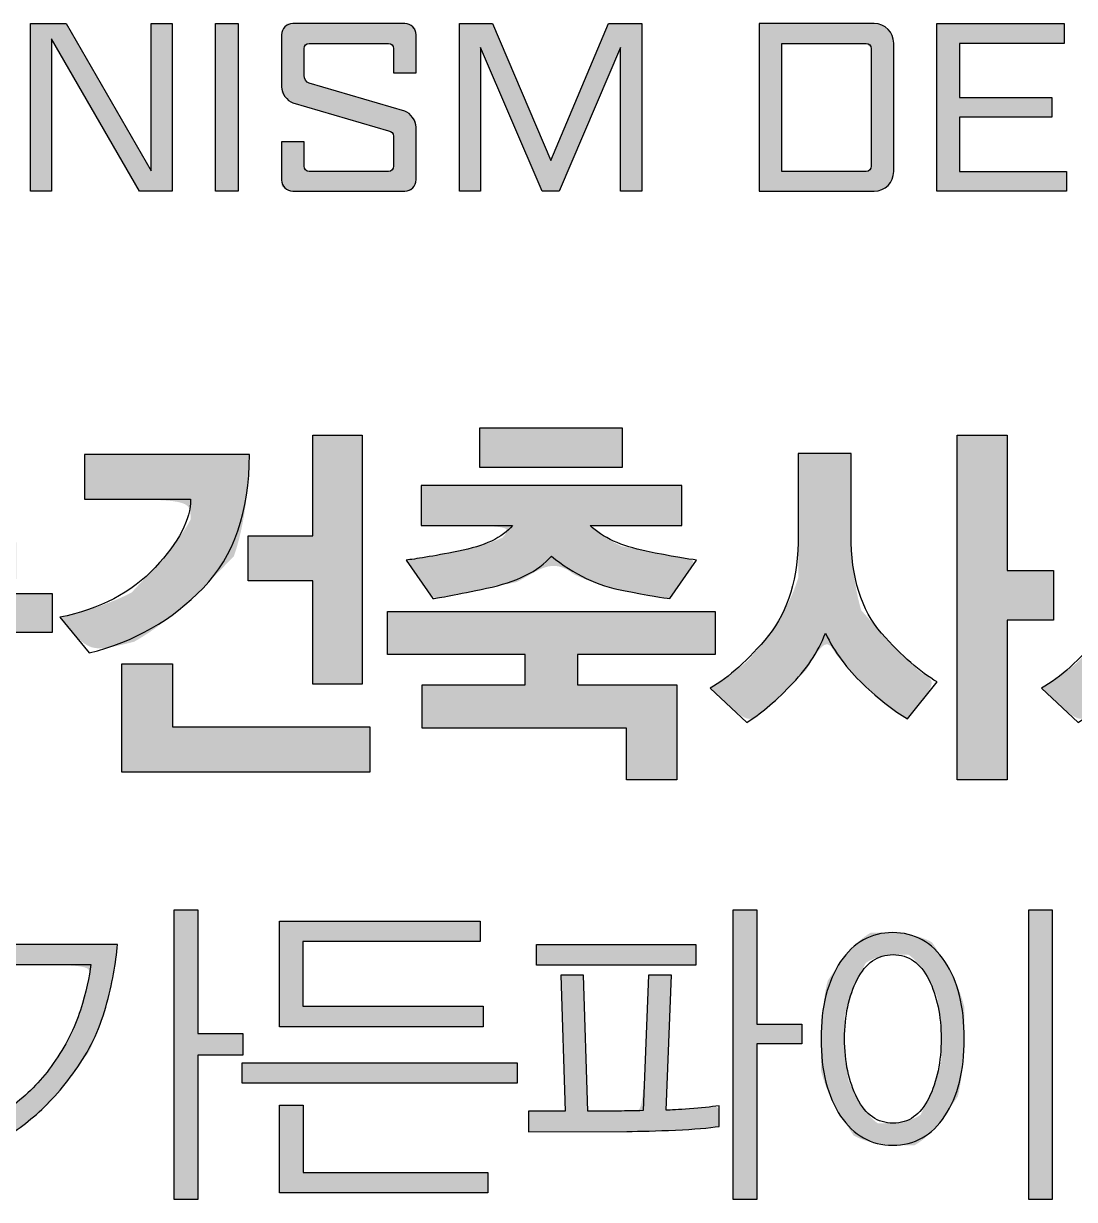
# Model space of a CAD drawing. Header units: millimetres. Extents: x 75184266 to 76346726, y -35850126 to -33679385.
# Drawn here: x 75634123 to 75640018, y -35188107 to -35181512 of the extents above; entities that cross this region are included whole.
import ezdxf

# ---------------------------------------------------------------- set-up
doc = ezdxf.new("R2010")
doc.units = ezdxf.units.MM
doc.header["$LTSCALE"] = 50
doc.header["$MEASUREMENT"] = 0
doc.layers.add('AZ-LINE', color=3, linetype='CONTINUOUS')
doc.layers.add('AZ-TEX2', color=6, linetype='CONTINUOUS')

# ---------------------------------------------------------------- blocks, each defined once
blk = doc.blocks.new('바탕폼')
at = {"layer": 'AZ-TEX2'}
h = blk.add_hatch(color=256, dxfattribs=at)
h.dxf.hatch_style = 2
h.paths.add_polyline_path([(783.142, 504.347), (782.152, 506.056), (782.152, 504.347), (781.918, 504.347), (781.918, 506.229), (782.319, 506.229), (783.273, 504.576), (783.273, 506.229), (783.507, 506.229), (783.507, 504.347)])
h = blk.add_hatch(color=256, dxfattribs=at)
h.dxf.hatch_style = 2
h.paths.add_polyline_path([(783.996, 506.229), (784.249, 506.229), (784.249, 504.347), (783.996, 504.347)])
h = blk.add_hatch(color=256, dxfattribs=at)
h.dxf.hatch_style = 2
edge = h.paths.add_edge_path()
edge.add_spline(control_points=[(784.989, 504.901), (784.989, 504.901), (784.989, 504.901), (784.989, 504.901), (784.989, 504.901), (784.989, 504.627), (784.989, 504.627), (784.989, 504.594), (785.014, 504.568), (785.047, 504.568), (785.047, 504.568), (785.936, 504.568), (785.936, 504.568), (785.968, 504.568), (785.995, 504.594), (785.995, 504.627), (785.995, 504.627), (785.995, 504.965), (785.995, 504.965), (785.995, 504.999), (785.968, 505.015), (785.936, 505.023), (785.936, 505.023), (784.864, 505.339), (784.864, 505.339), (784.796, 505.357), (784.737, 505.45), (784.737, 505.52), (784.737, 505.52), (784.737, 506.102), (784.737, 506.102), (784.737, 506.17), (784.794, 506.229), (784.864, 506.229), (784.864, 506.229), (786.121, 506.229), (786.121, 506.229), (786.189, 506.229), (786.248, 506.17), (786.248, 506.102), (786.248, 506.102), (786.248, 505.674), (786.248, 505.674), (786.248, 505.674), (785.995, 505.674), (785.995, 505.674), (785.995, 505.674), (785.995, 505.949), (785.995, 505.949), (785.995, 505.979), (785.968, 506.007), (785.936, 506.007), (785.936, 506.007), (785.047, 506.007), (785.047, 506.007), (785.014, 506.007), (784.989, 505.979), (784.989, 505.949), (784.989, 505.949), (784.989, 505.646), (784.989, 505.646), (784.989, 505.613), (785.017, 505.568), (785.047, 505.56), (785.047, 505.56), (786.121, 505.246), (786.121, 505.246), (786.186, 505.226), (786.248, 505.134), (786.248, 505.065), (786.248, 505.065), (786.248, 504.476), (786.248, 504.476), (786.248, 504.403), (786.189, 504.347), (786.121, 504.347), (786.121, 504.347), (784.864, 504.347), (784.864, 504.347), (784.794, 504.347), (784.737, 504.403), (784.737, 504.472), (784.737, 504.472), (784.737, 504.901), (784.737, 504.901), (784.737, 504.901), (784.989, 504.901)], knot_values=[0, 0, 0, 0, 0.00005, 0.0001, 1, 1, 1, 2, 2, 2, 3, 3, 3, 4, 4, 4, 5, 5, 5, 6, 6, 6, 7, 7, 7, 8, 8, 8, 9, 9, 9, 10, 10, 10, 11, 11, 11, 12, 12, 12, 13, 13, 13, 14, 14, 14, 15, 15, 15, 16, 16, 16, 17, 17, 17, 18, 18, 18, 19, 19, 19, 20, 20, 20, 21, 21, 21, 22, 22, 22, 23, 23, 23, 24, 24, 24, 25, 25, 25, 26, 26, 26, 27, 27, 27, 28, 28, 28, 28], degree=3, periodic=0)
h = blk.add_hatch(color=256, dxfattribs=at)
h.dxf.hatch_style = 2
h.paths.add_polyline_path([(788.544, 504.347), (788.544, 505.96), (787.854, 504.347), (787.662, 504.347), (786.972, 505.96), (786.972, 504.347), (786.734, 504.347), (786.734, 506.229), (787.107, 506.229), (787.761, 504.693), (788.407, 506.229), (788.782, 506.229), (788.782, 504.347)])
h = blk.add_hatch(color=256, dxfattribs=at)
edge = h.paths.add_edge_path()
edge.add_spline(control_points=[(791.394, 506.229), (791.394, 506.229), (790.102, 506.229), (790.102, 506.229), (790.102, 506.229), (790.102, 505.758), (790.102, 505.288)], knot_values=[2.5, 2.5, 2.5, 2.5, 3.5, 3.5, 3.5, 4, 4, 4, 4], degree=3, periodic=0)
edge.add_spline(control_points=[(790.102, 505.288), (790.102, 504.817), (790.102, 504.347), (790.102, 504.347), (790.102, 504.347), (790.425, 504.347), (790.748, 504.347)], knot_values=[1.5, 1.5, 1.5, 1.5, 2, 2, 2, 2.5, 2.5, 2.5, 2.5], degree=3, periodic=0)
edge.add_spline(control_points=[(790.748, 504.347), (791.071, 504.347), (791.394, 504.347), (791.394, 504.347), (791.515, 504.347), (791.612, 504.444), (791.612, 504.566)], knot_values=[0, 0, 0, 0, 0.5, 0.5, 0.5, 1.5, 1.5, 1.5, 1.5], degree=3, periodic=0)
edge.add_spline(control_points=[(791.612, 504.566), (791.612, 504.566), (791.612, 504.926), (791.612, 505.287)], knot_values=[5.5, 5.5, 5.5, 5.5, 6, 6, 6, 6], degree=3, periodic=0)
edge.add_spline(control_points=[(791.612, 505.287), (791.612, 505.648), (791.612, 506.009), (791.612, 506.009), (791.612, 506.129), (791.515, 506.229), (791.394, 506.229)], knot_values=[4, 4, 4, 4, 4.5, 4.5, 4.5, 5.5, 5.5, 5.5, 5.5], degree=3, periodic=0)
edge = h.paths.add_edge_path(flags=16)
edge.add_spline(control_points=[(790.827, 506.007), (791.064, 506.007), (791.301, 506.007), (791.301, 506.007)], knot_values=[0, 0, 0, 0, 0.5, 0.5, 0.5, 0.5], degree=3, periodic=0)
edge.add_spline(control_points=[(791.36, 505.949), (791.36, 505.949), (791.36, 504.626), (791.36, 504.626), (791.36, 504.594), (791.333, 504.568), (791.301, 504.568)], knot_values=[3, 3, 3, 3, 4, 4, 4, 5, 5, 5, 5], degree=3, periodic=0)
edge.add_spline(control_points=[(791.301, 504.568), (791.301, 504.568), (790.354, 504.568), (790.354, 504.568), (790.354, 504.568), (790.354, 504.928), (790.354, 505.287)], knot_values=[1.5, 1.5, 1.5, 1.5, 2.5, 2.5, 2.5, 3, 3, 3, 3], degree=3, periodic=0)
edge.add_spline(control_points=[(790.354, 505.287), (790.354, 505.647), (790.354, 506.007), (790.354, 506.007), (790.354, 506.007), (790.591, 506.007), (790.827, 506.007)], knot_values=[0.5, 0.5, 0.5, 0.5, 1, 1, 1, 1.5, 1.5, 1.5, 1.5], degree=3, periodic=0)
h = blk.add_hatch(color=256, dxfattribs=at)
h.dxf.hatch_style = 2
h.paths.add_polyline_path([(792.098, 504.347), (792.098, 506.229), (793.526, 506.229), (793.526, 506.007), (792.349, 506.007), (792.349, 505.4), (793.387, 505.4), (793.387, 505.178), (792.349, 505.178), (792.349, 504.568), (793.553, 504.568), (793.553, 504.347)])
h = blk.add_hatch(color=256, dxfattribs=at)
h.dxf.hatch_style = 2
edge = h.paths.add_edge_path()
edge.add_spline(control_points=[(782.247, 499.561), (782.247, 499.561), (782.247, 499.561), (782.247, 499.561), (782.696, 499.652), (783.052, 499.839), (783.318, 500.122), (783.582, 500.405), (783.715, 500.66), (783.715, 500.886), (783.715, 500.886), (782.523, 500.886), (782.523, 500.886), (782.523, 500.886), (782.523, 501.388), (782.523, 501.388), (782.523, 501.388), (784.376, 501.388), (784.376, 501.388), (784.376, 500.748), (784.202, 500.249), (783.855, 499.889), (783.508, 499.53), (783.082, 499.287), (782.577, 499.16), (782.577, 499.16), (782.247, 499.561)], knot_values=[0, 0, 0, 0, 0.00005, 0.0001, 1, 1, 1, 2, 2, 2, 3, 3, 3, 4, 4, 4, 5, 5, 5, 6, 6, 6, 7, 7, 7, 8, 8, 8, 8], degree=3, periodic=0)
h.paths.add_polyline_path([(782.941, 497.823), (782.941, 499.037), (783.51, 499.037), (783.51, 498.329), (785.726, 498.329), (785.726, 497.823)])
h.paths.add_polyline_path([(785.086, 498.809), (785.086, 499.971), (784.363, 499.971), (784.363, 500.476), (785.086, 500.476), (785.086, 501.608), (785.642, 501.608), (785.642, 498.809)])
h = blk.add_hatch(color=256, dxfattribs=at)
h.dxf.hatch_style = 2
h.paths.add_polyline_path([(788.06, 499.143), (788.06, 498.804), (789.176, 498.804), (789.176, 497.734), (788.612, 497.734), (788.612, 498.316), (786.316, 498.316), (786.316, 498.804), (787.474, 498.804), (787.474, 499.143), (785.927, 499.143), (785.927, 499.627), (789.607, 499.627), (789.607, 499.143)])
edge = h.paths.add_edge_path()
edge.add_spline(control_points=[(788.862, 499.807), (788.862, 499.807), (788.862, 499.807), (788.576, 499.861), (788.29, 499.914), (788.021, 500.043), (787.767, 500.248), (787.619, 500.077), (787.377, 499.957), (787.04, 499.887), (786.702, 499.817), (786.501, 499.778), (786.437, 499.772), (786.437, 499.772), (786.136, 500.204), (786.136, 500.204), (786.234, 500.213), (786.429, 500.246), (786.722, 500.303), (787.015, 500.36), (787.218, 500.456), (787.332, 500.591), (787.332, 500.591), (786.303, 500.591), (786.303, 500.591), (786.303, 500.591), (786.303, 501.04), (786.303, 501.04), (786.303, 501.04), (789.231, 501.04), (789.231, 501.04), (789.231, 501.04), (789.231, 500.591), (789.231, 500.591), (789.231, 500.591), (788.202, 500.591), (788.202, 500.591), (788.341, 500.456), (788.552, 500.36), (788.833, 500.303), (789.115, 500.246), (789.303, 500.213), (789.398, 500.204), (789.398, 500.204), (789.097, 499.772), (789.097, 499.772), (789.036, 499.778), (788.862, 499.807)], knot_values=[0, 0, 0, 0, 0.00005, 0.0001, 1, 1, 1, 2, 2, 2, 3, 3, 3, 4, 4, 4, 5, 5, 5, 6, 6, 6, 7, 7, 7, 8, 8, 8, 9, 9, 9, 10, 10, 10, 11, 11, 11, 12, 12, 12, 13, 13, 13, 14, 14, 14, 15, 15, 15, 15], degree=3, periodic=0)
h.paths.add_polyline_path([(786.964, 501.242), (786.964, 501.687), (788.562, 501.687), (788.562, 501.242)])
h = blk.add_hatch(color=256, dxfattribs=at)
h.dxf.hatch_style = 2
edge = h.paths.add_edge_path()
edge.add_spline(control_points=[(791.913, 498.944), (791.913, 498.944), (791.913, 498.944), (792.099, 498.835), (792.099, 498.835), (791.765, 498.421), (791.765, 498.421), (791.611, 498.512), (791.446, 498.642), (791.267, 498.81), (791.089, 498.98), (790.948, 499.169), (790.845, 499.381), (790.761, 499.169), (790.629, 498.971), (790.447, 498.786), (790.266, 498.602), (790.105, 498.466), (789.962, 498.381), (789.962, 498.381), (789.549, 498.764), (789.549, 498.764), (789.763, 498.884), (789.982, 499.082), (790.205, 499.356), (790.428, 499.63), (790.54, 500.007), (790.54, 500.485), (790.54, 500.485), (790.54, 501.401), (790.54, 501.401), (790.54, 501.401), (791.133, 501.401), (791.133, 501.401), (791.133, 501.401), (791.133, 500.485), (791.133, 500.485), (791.133, 500.007), (791.248, 499.639), (791.476, 499.382), (791.705, 499.126), (791.913, 498.944)], knot_values=[0, 0, 0, 0, 0.00005, 0.0001, 1, 1, 1, 2, 2, 2, 3, 3, 3, 4, 4, 4, 5, 5, 5, 6, 6, 6, 7, 7, 7, 8, 8, 8, 9, 9, 9, 10, 10, 10, 11, 11, 11, 12, 12, 12, 13, 13, 13, 13], degree=3, periodic=0)
h.paths.add_polyline_path([(792.886, 499.53), (792.886, 497.734), (792.325, 497.734), (792.325, 501.608), (792.886, 501.608), (792.886, 500.085), (793.408, 500.085), (793.408, 499.53)])
h = blk.add_hatch(color=256, dxfattribs=at)
h.dxf.hatch_style = 2
edge = h.paths.add_edge_path()
edge.add_spline(control_points=[(795.635, 498.944), (795.635, 498.944), (795.635, 498.944), (795.821, 498.835), (795.821, 498.835), (795.487, 498.421), (795.487, 498.421), (795.333, 498.512), (795.168, 498.642), (794.989, 498.81), (794.811, 498.98), (794.67, 499.169), (794.567, 499.381), (794.483, 499.169), (794.35, 498.971), (794.169, 498.786), (793.988, 498.602), (793.827, 498.466), (793.684, 498.381), (793.684, 498.381), (793.27, 498.764), (793.27, 498.764), (793.485, 498.884), (793.704, 499.082), (793.927, 499.356), (794.15, 499.63), (794.261, 500.007), (794.261, 500.485), (794.261, 500.485), (794.261, 501.401), (794.261, 501.401), (794.261, 501.401), (794.855, 501.401), (794.855, 501.401), (794.855, 501.401), (794.855, 500.485), (794.855, 500.485), (794.855, 500.007), (794.969, 499.639), (795.198, 499.382), (795.427, 499.126), (795.635, 498.944)], knot_values=[0, 0, 0, 0, 0.00005, 0.0001, 1, 1, 1, 2, 2, 2, 3, 3, 3, 4, 4, 4, 5, 5, 5, 6, 6, 6, 7, 7, 7, 8, 8, 8, 9, 9, 9, 10, 10, 10, 11, 11, 11, 12, 12, 12, 13, 13, 13, 13], degree=3, periodic=0)
h.paths.add_polyline_path([(796.607, 499.53), (796.607, 497.734), (796.047, 497.734), (796.047, 501.608), (796.607, 501.608), (796.607, 500.085), (797.13, 500.085), (797.13, 499.53)])
h = blk.add_hatch(color=256, dxfattribs=at)
h.dxf.hatch_style = 2
h.paths.add_polyline_path([(780.616, 499.389), (780.616, 499.059), (780.014, 499.059), (780.014, 499.389), (778.479, 499.389), (778.479, 499.829), (782.159, 499.829), (782.159, 499.389)])
h.paths.add_polyline_path([(778.927, 499.992), (778.927, 500.969), (781.097, 500.969), (781.097, 501.15), (778.927, 501.15), (778.927, 501.559), (781.703, 501.559), (781.703, 500.582), (779.533, 500.582), (779.533, 500.402), (781.758, 500.402), (781.758, 499.992)])
h.paths.add_polyline_path([(778.927, 497.778), (778.927, 499.134), (779.491, 499.134), (779.491, 498.861), (781.147, 498.861), (781.147, 499.134), (781.716, 499.134), (781.716, 497.778)])
h.paths.add_polyline_path([(781.147, 498.452), (779.491, 498.452), (779.491, 498.228), (781.147, 498.228)])
h = blk.add_hatch(color=256, dxfattribs=at)
h.dxf.hatch_style = 2
edge = h.paths.add_edge_path()
edge.add_spline(control_points=[(781.436, 495.886), (781.436, 495.886), (781.436, 495.886), (781.436, 495.886), (781.436, 495.886), (782.893, 495.886), (782.893, 495.886), (782.879, 495.679), (782.835, 495.445), (782.761, 495.182), (782.688, 494.92), (782.574, 494.683), (782.419, 494.471), (782.269, 494.262), (782.114, 494.089), (781.952, 493.952), (781.791, 493.815), (781.623, 493.699), (781.45, 493.602), (781.45, 493.602), (781.246, 493.769), (781.246, 493.769), (781.403, 493.85), (781.566, 493.957), (781.736, 494.09), (781.906, 494.223), (782.052, 494.376), (782.173, 494.549), (782.311, 494.746), (782.413, 494.946), (782.477, 495.149), (782.541, 495.352), (782.581, 495.523), (782.595, 495.661), (782.595, 495.661), (781.436, 495.661), (781.436, 495.661), (781.436, 495.661), (781.436, 495.886)], knot_values=[0, 0, 0, 0, 0.00005, 0.0001, 1, 1, 1, 2, 2, 2, 3, 3, 3, 4, 4, 4, 5, 5, 5, 6, 6, 6, 7, 7, 7, 8, 8, 8, 9, 9, 9, 10, 10, 10, 11, 11, 11, 12, 12, 12, 12], degree=3, periodic=0)
h.paths.add_polyline_path([(783.795, 494.885), (784.301, 494.885), (784.301, 494.645), (783.795, 494.645), (783.795, 493.022), (783.532, 493.022), (783.532, 496.275), (783.795, 496.275)])
h = blk.add_hatch(color=256, dxfattribs=at)
h.dxf.hatch_style = 2
edge = h.paths.add_edge_path()
edge.add_spline(control_points=[(787.872, 495.543), (787.872, 495.543), (787.872, 495.543), (787.872, 495.543), (787.872, 495.543), (788.128, 495.543), (788.128, 495.543), (788.128, 495.543), (788.177, 494.016), (788.177, 494.016), (788.322, 494.016), (788.438, 494.016), (788.523, 494.016), (788.608, 494.016), (788.7, 494.018), (788.799, 494.02), (788.799, 494.02), (788.858, 495.543), (788.858, 495.543), (788.858, 495.543), (789.115, 495.543), (789.115, 495.543), (789.115, 495.543), (789.055, 494.024), (789.055, 494.024), (789.106, 494.026), (789.195, 494.032), (789.32, 494.041), (789.445, 494.049), (789.556, 494.061), (789.652, 494.075), (789.652, 494.075), (789.652, 493.843), (789.652, 493.843), (789.537, 493.826), (789.374, 493.812), (789.162, 493.802), (788.95, 493.792), (788.768, 493.787), (788.616, 493.787), (788.616, 493.787), (787.51, 493.784), (787.51, 493.784), (787.51, 493.784), (787.51, 494.016), (787.51, 494.016), (787.51, 494.016), (787.921, 494.016), (787.921, 494.016), (787.921, 494.016), (787.872, 495.543)], knot_values=[0, 0, 0, 0, 0.00005, 0.0001, 1, 1, 1, 2, 2, 2, 3, 3, 3, 4, 4, 4, 5, 5, 5, 6, 6, 6, 7, 7, 7, 8, 8, 8, 9, 9, 9, 10, 10, 10, 11, 11, 11, 12, 12, 12, 13, 13, 13, 14, 14, 14, 15, 15, 15, 16, 16, 16, 16], degree=3, periodic=0)
h.paths.add_polyline_path([(787.598, 495.654), (787.598, 495.886), (789.389, 495.886), (789.389, 495.654)])
h.paths.add_polyline_path([(789.81, 496.275), (790.073, 496.275), (790.073, 494.992), (790.579, 494.992), (790.579, 494.77), (790.073, 494.77), (790.073, 493.022), (789.81, 493.022)])
h = blk.add_hatch(color=256, dxfattribs=at)
h.dxf.hatch_style = 2
edge = h.paths.add_edge_path()
edge.add_spline(control_points=[(791.162, 493.741), (791.162, 493.741), (791.162, 493.741), (791.016, 493.959), (790.87, 494.177), (790.796, 494.466), (790.796, 494.826), (790.796, 495.188), (790.87, 495.478), (791.016, 495.694), (791.162, 495.911), (791.357, 496.02), (791.6, 496.02), (791.846, 496.02), (792.042, 495.911), (792.187, 495.694), (792.332, 495.478), (792.404, 495.188), (792.404, 494.826), (792.404, 494.469), (792.332, 494.18), (792.187, 493.961), (792.042, 493.742), (791.846, 493.632), (791.6, 493.632), (791.357, 493.632), (791.162, 493.741)], knot_values=[0, 0, 0, 0, 0.00005, 0.0001, 1, 1, 1, 2, 2, 2, 3, 3, 3, 4, 4, 4, 5, 5, 5, 6, 6, 6, 7, 7, 7, 8, 8, 8, 8], degree=3, periodic=0)
edge = h.paths.add_edge_path()
edge.add_spline(control_points=[(791.297, 495.679), (791.297, 495.679), (791.297, 495.679), (791.202, 495.493), (791.107, 495.307), (791.06, 495.086), (791.06, 494.829), (791.06, 494.568), (791.107, 494.345), (791.202, 494.159), (791.297, 493.973), (791.431, 493.879), (791.604, 493.879), (791.779, 493.879), (791.913, 493.973), (792.006, 494.161), (792.098, 494.348), (792.145, 494.571), (792.145, 494.829), (792.145, 495.086), (792.098, 495.307), (792.006, 495.493), (791.913, 495.679), (791.779, 495.772), (791.604, 495.772), (791.431, 495.772), (791.297, 495.679)], knot_values=[0, 0, 0, 0, 0.00005, 0.0001, 1, 1, 1, 2, 2, 2, 3, 3, 3, 4, 4, 4, 5, 5, 5, 6, 6, 6, 7, 7, 7, 8, 8, 8, 8], degree=3, periodic=0)
h.paths.add_polyline_path([(793.128, 493.022), (793.128, 496.275), (793.391, 496.275), (793.391, 493.022)])
h = blk.add_hatch(color=256, dxfattribs=at)
h.dxf.hatch_style = 2
h.paths.add_polyline_path([(784.294, 494.327), (784.294, 494.556), (787.384, 494.556), (787.384, 494.327)])
h.paths.add_polyline_path([(784.715, 494.963), (784.715, 496.149), (786.966, 496.149), (786.966, 495.92), (784.975, 495.92), (784.975, 495.192), (787.001, 495.192), (787.001, 494.963)])
h.paths.add_polyline_path([(784.715, 493.096), (784.715, 494.083), (784.979, 494.083), (784.979, 493.325), (787.054, 493.325), (787.054, 493.096)])
for points in [[(783.142, 504.347), (782.152, 506.056), (782.152, 504.347), (781.918, 504.347), (781.918, 506.229), (782.319, 506.229), (783.273, 504.576), (783.273, 506.229), (783.507, 506.229), (783.507, 504.347), (783.142, 504.347)], [(783.996, 506.229), (784.249, 506.229), (784.249, 504.347), (783.996, 504.347), (783.996, 506.229)], [(788.544, 504.347), (788.544, 505.96), (787.854, 504.347), (787.662, 504.347), (786.972, 505.96), (786.972, 504.347), (786.734, 504.347), (786.734, 506.229), (787.107, 506.229), (787.761, 504.693), (788.407, 506.229), (788.782, 506.229), (788.782, 504.347), (788.544, 504.347)], [(792.098, 504.347), (792.098, 506.229), (793.526, 506.229), (793.526, 506.007), (792.349, 506.007), (792.349, 505.4), (793.387, 505.4), (793.387, 505.178), (792.349, 505.178), (792.349, 504.568), (793.553, 504.568), (793.553, 504.347), (792.098, 504.347)], [(785.086, 498.809), (785.086, 499.971), (784.363, 499.971), (784.363, 500.476), (785.086, 500.476), (785.086, 501.608), (785.642, 501.608), (785.642, 498.809), (785.086, 498.809)], [(786.964, 501.242), (786.964, 501.687), (788.562, 501.687), (788.562, 501.242), (786.964, 501.242)], [(792.886, 499.53), (792.886, 497.734), (792.325, 497.734), (792.325, 501.608), (792.886, 501.608), (792.886, 500.085), (793.408, 500.085), (793.408, 499.53), (792.886, 499.53)], [(780.616, 499.389), (780.616, 499.059), (780.014, 499.059), (780.014, 499.389), (778.479, 499.389), (778.479, 499.829), (782.159, 499.829), (782.159, 499.389), (780.616, 499.389)], [(788.06, 499.143), (788.06, 498.804), (789.176, 498.804), (789.176, 497.734), (788.612, 497.734), (788.612, 498.316), (786.316, 498.316), (786.316, 498.804), (787.474, 498.804), (787.474, 499.143), (785.927, 499.143), (785.927, 499.627), (789.607, 499.627), (789.607, 499.143), (788.06, 499.143)], [(782.941, 497.823), (782.941, 499.037), (783.51, 499.037), (783.51, 498.329), (785.726, 498.329), (785.726, 497.823), (782.941, 497.823)], [(783.795, 494.885), (784.301, 494.885), (784.301, 494.645), (783.795, 494.645), (783.795, 493.022), (783.532, 493.022), (783.532, 496.275), (783.795, 496.275), (783.795, 494.885)], [(789.81, 496.275), (790.073, 496.275), (790.073, 494.992), (790.579, 494.992), (790.579, 494.77), (790.073, 494.77), (790.073, 493.022), (789.81, 493.022), (789.81, 496.275)], [(793.128, 493.022), (793.128, 496.275), (793.391, 496.275), (793.391, 493.022), (793.128, 493.022)], [(784.715, 494.963), (784.715, 496.149), (786.966, 496.149), (786.966, 495.92), (784.975, 495.92), (784.975, 495.192), (787.001, 495.192), (787.001, 494.963), (784.715, 494.963)], [(787.598, 495.654), (787.598, 495.886), (789.389, 495.886), (789.389, 495.654), (787.598, 495.654)], [(784.294, 494.327), (784.294, 494.556), (787.384, 494.556), (787.384, 494.327), (784.294, 494.327)], [(784.715, 493.096), (784.715, 494.083), (784.979, 494.083), (784.979, 493.325), (787.054, 493.325), (787.054, 493.096), (784.715, 493.096)]]:
    blk.add_lwpolyline(points, dxfattribs=at)
for points, knots in [([(785.995, 505.674), (785.995, 505.674), (785.995, 505.949), (785.995, 505.949), (785.995, 505.979), (785.968, 506.007), (785.936, 506.007), (785.936, 506.007), (785.047, 506.007), (785.047, 506.007), (785.014, 506.007), (784.989, 505.979), (784.989, 505.949), (784.989, 505.949), (784.989, 505.646), (784.989, 505.646), (784.989, 505.613), (785.017, 505.568), (785.047, 505.56), (785.047, 505.56), (786.121, 505.246), (786.121, 505.246), (786.186, 505.226), (786.248, 505.134), (786.248, 505.065), (786.248, 505.065), (786.248, 504.476), (786.248, 504.476), (786.248, 504.403), (786.189, 504.347), (786.121, 504.347), (786.121, 504.347), (784.864, 504.347), (784.864, 504.347), (784.794, 504.347), (784.737, 504.403), (784.737, 504.472), (784.737, 504.472), (784.737, 504.901), (784.737, 504.901), (784.737, 504.901), (784.989, 504.901), (784.989, 504.901), (784.989, 504.901), (784.989, 504.627), (784.989, 504.627), (784.989, 504.594), (785.014, 504.568), (785.047, 504.568), (785.047, 504.568), (785.936, 504.568), (785.936, 504.568), (785.968, 504.568), (785.995, 504.594), (785.995, 504.627), (785.995, 504.627), (785.995, 504.965), (785.995, 504.965), (785.995, 504.999), (785.968, 505.015), (785.936, 505.023), (785.936, 505.023), (784.864, 505.339), (784.864, 505.339), (784.796, 505.357), (784.737, 505.45), (784.737, 505.52), (784.737, 505.52), (784.737, 506.102), (784.737, 506.102), (784.737, 506.17), (784.794, 506.229), (784.864, 506.229), (784.864, 506.229), (786.121, 506.229), (786.121, 506.229), (786.189, 506.229), (786.248, 506.17), (786.248, 506.102), (786.248, 506.102), (786.248, 505.674), (786.248, 505.674), (786.248, 505.674), (785.995, 505.674), (785.995, 505.674)], [0, 0, 0, 0, 1, 1, 1, 2, 2, 2, 3, 3, 3, 4, 4, 4, 5, 5, 5, 6, 6, 6, 7, 7, 7, 8, 8, 8, 9, 9, 9, 10, 10, 10, 11, 11, 11, 12, 12, 12, 13, 13, 13, 14, 14, 14, 15, 15, 15, 16, 16, 16, 17, 17, 17, 18, 18, 18, 19, 19, 19, 20, 20, 20, 21, 21, 21, 22, 22, 22, 23, 23, 23, 24, 24, 24, 25, 25, 25, 26, 26, 26, 27, 27, 27, 28, 28, 28, 28]), ([(791.612, 504.566), (791.612, 504.444), (791.515, 504.347), (791.394, 504.347), (791.394, 504.347), (790.102, 504.347), (790.102, 504.347), (790.102, 504.347), (790.102, 506.229), (790.102, 506.229), (790.102, 506.229), (791.394, 506.229), (791.394, 506.229), (791.515, 506.229), (791.612, 506.129), (791.612, 506.009), (791.612, 506.009), (791.612, 504.566), (791.612, 504.566)], [0, 0, 0, 0, 1, 1, 1, 2, 2, 2, 3, 3, 3, 4, 4, 4, 5, 5, 5, 6, 6, 6, 6]), ([(791.301, 506.007), (791.301, 506.007), (790.354, 506.007), (790.354, 506.007), (790.354, 506.007), (790.354, 504.568), (790.354, 504.568), (790.354, 504.568), (791.301, 504.568), (791.301, 504.568), (791.333, 504.568), (791.36, 504.594), (791.36, 504.626), (791.36, 504.626), (791.36, 505.949), (791.36, 505.949), (791.36, 505.98), (791.333, 506.007), (791.301, 506.007)], [0, 0, 0, 0, 1, 1, 1, 2, 2, 2, 3, 3, 3, 4, 4, 4, 5, 5, 5, 6, 6, 6, 6]), ([(783.855, 499.889), (783.508, 499.53), (783.082, 499.287), (782.577, 499.16), (782.577, 499.16), (782.247, 499.561), (782.247, 499.561), (782.696, 499.652), (783.052, 499.839), (783.318, 500.122), (783.582, 500.405), (783.715, 500.66), (783.715, 500.886), (783.715, 500.886), (782.523, 500.886), (782.523, 500.886), (782.523, 500.886), (782.523, 501.388), (782.523, 501.388), (782.523, 501.388), (784.376, 501.388), (784.376, 501.388), (784.376, 500.748), (784.202, 500.249), (783.855, 499.889)], [0, 0, 0, 0, 1, 1, 1, 2, 2, 2, 3, 3, 3, 4, 4, 4, 5, 5, 5, 6, 6, 6, 7, 7, 7, 8, 8, 8, 8]), ([(791.765, 498.421), (791.611, 498.512), (791.446, 498.642), (791.267, 498.81), (791.089, 498.98), (790.948, 499.169), (790.845, 499.381), (790.761, 499.169), (790.629, 498.971), (790.447, 498.786), (790.266, 498.602), (790.105, 498.466), (789.962, 498.381), (789.962, 498.381), (789.549, 498.764), (789.549, 498.764), (789.763, 498.884), (789.982, 499.082), (790.205, 499.356), (790.428, 499.63), (790.54, 500.007), (790.54, 500.485), (790.54, 500.485), (790.54, 501.401), (790.54, 501.401), (790.54, 501.401), (791.133, 501.401), (791.133, 501.401), (791.133, 501.401), (791.133, 500.485), (791.133, 500.485), (791.133, 500.007), (791.248, 499.639), (791.476, 499.382), (791.705, 499.126), (791.913, 498.944), (792.099, 498.835), (792.099, 498.835), (791.765, 498.421), (791.765, 498.421)], [0, 0, 0, 0, 1, 1, 1, 2, 2, 2, 3, 3, 3, 4, 4, 4, 5, 5, 5, 6, 6, 6, 7, 7, 7, 8, 8, 8, 9, 9, 9, 10, 10, 10, 11, 11, 11, 12, 12, 12, 13, 13, 13, 13]), ([(795.487, 498.421), (795.333, 498.512), (795.168, 498.642), (794.989, 498.81), (794.811, 498.98), (794.67, 499.169), (794.567, 499.381), (794.483, 499.169), (794.35, 498.971), (794.169, 498.786), (793.988, 498.602), (793.827, 498.466), (793.684, 498.381), (793.684, 498.381), (793.27, 498.764), (793.27, 498.764), (793.485, 498.884), (793.704, 499.082), (793.927, 499.356), (794.15, 499.63), (794.261, 500.007), (794.261, 500.485), (794.261, 500.485), (794.261, 501.401), (794.261, 501.401), (794.261, 501.401), (794.855, 501.401), (794.855, 501.401), (794.855, 501.401), (794.855, 500.485), (794.855, 500.485), (794.855, 500.007), (794.969, 499.639), (795.198, 499.382), (795.427, 499.126), (795.635, 498.944), (795.821, 498.835), (795.821, 498.835), (795.487, 498.421), (795.487, 498.421)], [0, 0, 0, 0, 1, 1, 1, 2, 2, 2, 3, 3, 3, 4, 4, 4, 5, 5, 5, 6, 6, 6, 7, 7, 7, 8, 8, 8, 9, 9, 9, 10, 10, 10, 11, 11, 11, 12, 12, 12, 13, 13, 13, 13]), ([(789.097, 499.772), (789.036, 499.778), (788.862, 499.807), (788.576, 499.861), (788.29, 499.914), (788.021, 500.043), (787.767, 500.248), (787.619, 500.077), (787.377, 499.957), (787.04, 499.887), (786.702, 499.817), (786.501, 499.778), (786.437, 499.772), (786.437, 499.772), (786.136, 500.204), (786.136, 500.204), (786.234, 500.213), (786.429, 500.246), (786.722, 500.303), (787.015, 500.36), (787.218, 500.456), (787.332, 500.591), (787.332, 500.591), (786.303, 500.591), (786.303, 500.591), (786.303, 500.591), (786.303, 501.04), (786.303, 501.04), (786.303, 501.04), (789.231, 501.04), (789.231, 501.04), (789.231, 501.04), (789.231, 500.591), (789.231, 500.591), (789.231, 500.591), (788.202, 500.591), (788.202, 500.591), (788.341, 500.456), (788.552, 500.36), (788.833, 500.303), (789.115, 500.246), (789.303, 500.213), (789.398, 500.204), (789.398, 500.204), (789.097, 499.772), (789.097, 499.772)], [0, 0, 0, 0, 1, 1, 1, 2, 2, 2, 3, 3, 3, 4, 4, 4, 5, 5, 5, 6, 6, 6, 7, 7, 7, 8, 8, 8, 9, 9, 9, 10, 10, 10, 11, 11, 11, 12, 12, 12, 13, 13, 13, 14, 14, 14, 15, 15, 15, 15]), ([(792.187, 493.961), (792.042, 493.742), (791.846, 493.632), (791.6, 493.632), (791.357, 493.632), (791.162, 493.741), (791.016, 493.959), (790.87, 494.177), (790.796, 494.466), (790.796, 494.826), (790.796, 495.188), (790.87, 495.478), (791.016, 495.694), (791.162, 495.911), (791.357, 496.02), (791.6, 496.02), (791.846, 496.02), (792.042, 495.911), (792.187, 495.694), (792.332, 495.478), (792.404, 495.188), (792.404, 494.826), (792.404, 494.469), (792.332, 494.18), (792.187, 493.961)], [0, 0, 0, 0, 1, 1, 1, 2, 2, 2, 3, 3, 3, 4, 4, 4, 5, 5, 5, 6, 6, 6, 7, 7, 7, 8, 8, 8, 8]), ([(782.761, 495.182), (782.688, 494.92), (782.574, 494.683), (782.419, 494.471), (782.269, 494.262), (782.114, 494.089), (781.952, 493.952), (781.791, 493.815), (781.623, 493.699), (781.45, 493.602), (781.45, 493.602), (781.246, 493.769), (781.246, 493.769), (781.403, 493.85), (781.566, 493.957), (781.736, 494.09), (781.906, 494.223), (782.052, 494.376), (782.173, 494.549), (782.311, 494.746), (782.413, 494.946), (782.477, 495.149), (782.541, 495.352), (782.581, 495.523), (782.595, 495.661), (782.595, 495.661), (781.436, 495.661), (781.436, 495.661), (781.436, 495.661), (781.436, 495.886), (781.436, 495.886), (781.436, 495.886), (782.893, 495.886), (782.893, 495.886), (782.879, 495.679), (782.835, 495.445), (782.761, 495.182)], [0, 0, 0, 0, 1, 1, 1, 2, 2, 2, 3, 3, 3, 4, 4, 4, 5, 5, 5, 6, 6, 6, 7, 7, 7, 8, 8, 8, 9, 9, 9, 10, 10, 10, 11, 11, 11, 12, 12, 12, 12]), ([(792.006, 495.493), (791.913, 495.679), (791.779, 495.772), (791.604, 495.772), (791.431, 495.772), (791.297, 495.679), (791.202, 495.493), (791.107, 495.307), (791.06, 495.086), (791.06, 494.829), (791.06, 494.568), (791.107, 494.345), (791.202, 494.159), (791.297, 493.973), (791.431, 493.879), (791.604, 493.879), (791.779, 493.879), (791.913, 493.973), (792.006, 494.161), (792.098, 494.348), (792.145, 494.571), (792.145, 494.829), (792.145, 495.086), (792.098, 495.307), (792.006, 495.493)], [0, 0, 0, 0, 1, 1, 1, 2, 2, 2, 3, 3, 3, 4, 4, 4, 5, 5, 5, 6, 6, 6, 7, 7, 7, 8, 8, 8, 8]), ([(787.51, 494.016), (787.51, 494.016), (787.921, 494.016), (787.921, 494.016), (787.921, 494.016), (787.872, 495.543), (787.872, 495.543), (787.872, 495.543), (788.128, 495.543), (788.128, 495.543), (788.128, 495.543), (788.177, 494.016), (788.177, 494.016), (788.322, 494.016), (788.438, 494.016), (788.523, 494.016), (788.608, 494.016), (788.7, 494.018), (788.799, 494.02), (788.799, 494.02), (788.858, 495.543), (788.858, 495.543), (788.858, 495.543), (789.115, 495.543), (789.115, 495.543), (789.115, 495.543), (789.055, 494.024), (789.055, 494.024), (789.106, 494.026), (789.195, 494.032), (789.32, 494.041), (789.445, 494.049), (789.556, 494.061), (789.652, 494.075), (789.652, 494.075), (789.652, 493.843), (789.652, 493.843), (789.537, 493.826), (789.374, 493.812), (789.162, 493.802), (788.95, 493.792), (788.768, 493.787), (788.616, 493.787), (788.616, 493.787), (787.51, 493.784), (787.51, 493.784), (787.51, 493.784), (787.51, 494.016), (787.51, 494.016)], [0, 0, 0, 0, 1, 1, 1, 2, 2, 2, 3, 3, 3, 4, 4, 4, 5, 5, 5, 6, 6, 6, 7, 7, 7, 8, 8, 8, 9, 9, 9, 10, 10, 10, 11, 11, 11, 12, 12, 12, 13, 13, 13, 14, 14, 14, 15, 15, 15, 16, 16, 16, 16])]:
    blk.add_open_spline(points, degree=3, knots=knots, dxfattribs=at)

msp = doc.modelspace()

# ---------------------------------------------------------------- block references
at = {"layer": 'AZ-LINE', "xscale": 499.40546941707, "yscale": 499.40546941707, "zscale": 499.40546941707}
msp.add_blockref('바탕폼', (75243669.1, -35434325.5), dxfattribs=at)

doc.saveas('drawing.dxf')
